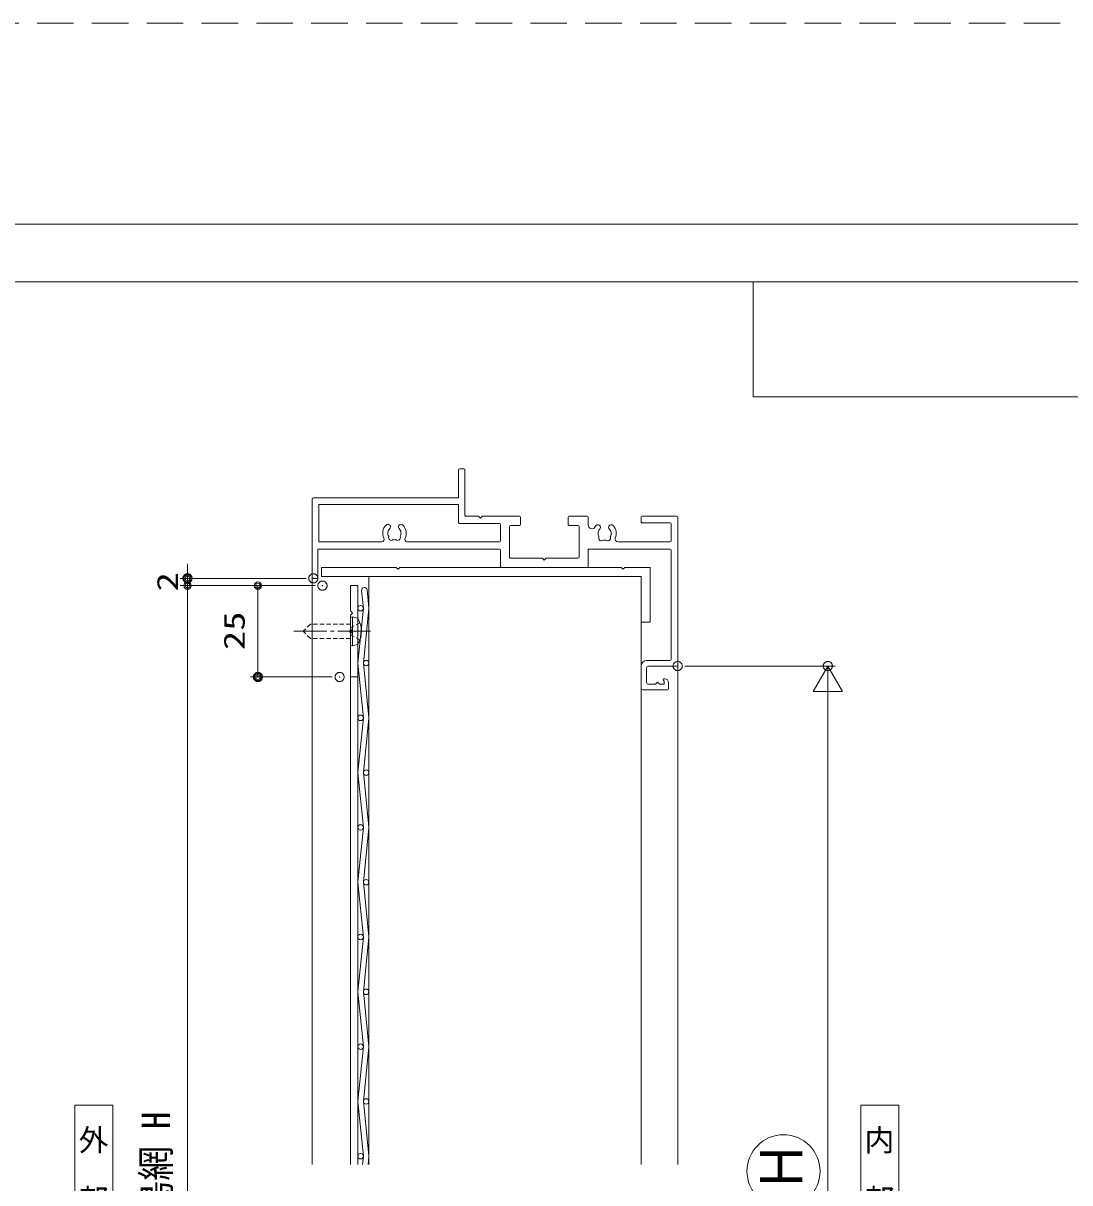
# Model space of a CAD drawing. Units: millimetres, scale not verified. Extents: x -1169 to 0, y -818 to 818.
# Drawn here: x -572.8 to -286.4, y 500.7 to 818.1 of the extents above; entities that cross this region are included whole.
import ezdxf
from ezdxf.enums import TextEntityAlignment as Align

# ---------------------------------------------------------------- set-up
doc = ezdxf.new("R2010")
doc.units = ezdxf.units.MM
doc.header["$LTSCALE"] = 5
doc.header["$PDMODE"] = 32
doc.header["$PDSIZE"] = 2.5
for name, pattern in [('CHAIN2', [12, 9, -1, 1, -1]), ('DASHED1', [1.8, 1.2, -0.6]), ('DASHED2', [3, 2, -1])]:
    doc.linetypes.add(name, pattern=pattern)
for name, color, linetype, lineweight in [('0-0_KATAZAI', 7, 'DASHED2', 9), ('0-1_0', 7, 'Continuous', 9), ('0-2__0-0_', 4, 'Continuous', 9), ('0-3_USERZ', 2, 'Continuous', 9), ('0-4_YSS_ZEN', 6, 'Continuous', 9), ('0-5_Defpoints', 7, 'DASHED2', 9), ('0-6_PARTS3', 134, 'Continuous', 9), ('0-7_USER1', 4, 'Continuous', 9), ('0-8__0-7_', 7, 'Continuous', 9), ('0-9_SUNPOU', 3, 'Continuous', 9), ('0-A__0-0_0-0', 2, 'Continuous', 9), ('0-B_SHAPE', 7, 'Continuous', 9)]:
    doc.layers.add(name, color=color, linetype=linetype, lineweight=lineweight)
doc.styles.add('@ＭＳ ゴシック', font='')
doc.styles.add('ＭＳ ゴシック', font='')
doc.styles.get('@ＭＳ ゴシック').set_extended_font_data('@MS Gothic')
doc.styles.get('ＭＳ ゴシック').set_extended_font_data('MS Gothic')

# ---------------------------------------------------------------- blocks, each defined once
blk = doc.blocks.new('WAKU-U')
at = {"layer": '0-1_0'}
for p, q in [((-148.52, 0), (53.5, 0)), ((-150.02, -48.5), (-150.02, -1.5)), ((-141.02, -10.5), (-141.02, -48.5)), ((-116.5, -9), (-139.52, -9)), ((-115, -82.08), (-115, -10.5)), ((46, -9), (-103.5, -9)), ((47.5, -42.5), (47.5, -10.5)), ((55, -1.5), (55, -40)), ((77.5, -12.5), (86, -12.5)), ((87.5, -14), (87.5, -47.5)), ((72.5, -18.75), (72.5, -17.5)), ((75.34, -18.89), (74.66, -19.61)), ((76.25, -18.5), (80, -18.5)), ((57.5, -42.5), (77.5, -42.5)), ((-142.52, -50), (-148.52, -50)), ((85, -50), (55, -50)), ((-136.59, -94), (-136.54, -94)), ((-136.59, -106), (-136.54, -106)), ((-150.02, -148.5), (-150.02, -123.99)), ((-148.52, -122.49), (-137.82, -122.49)), ((-80, -123.99), (-80, -241)), ((-137.52, -136.49), (-137.52, -148.5)), ((-94, -134.99), (-136.02, -134.99)), ((-92.5, -180), (-92.5, -136.49)), ((-139.02, -150), (-148.52, -150)), ((-92.5, -228.5), (-92.5, -184.99)), ((-150.02, -267.5), (-150.02, -216.5)), ((-148.52, -215), (-139.02, -215)), ((-137.52, -216.5), (-137.52, -228.5)), ((-136.02, -230), (-94, -230)), ((-140.02, -244), (-140.02, -298.5)), ((-116.5, -242.5), (-138.52, -242.5)), ((-115, -369.88), (-115, -244)), ((-105, -244), (-105, -317.5)), ((-81.5, -242.5), (-103.5, -242.5)), ((-150.02, -289.5), (-150.02, -272.49)), ((-215.02, -298.5), (-215.02, -292.5)), ((-213.52, -291), (-151.52, -291)), ((-125.87, -378.55), (-126.44, -378.29)), ((-137.24, -381.5), (-137.19, -381.5)), ((-137.24, -393.5), (-137.19, -393.5)), ((-66.5, -500), (-173.52, -500)), ((-65, -494), (-65, -498.5))]:
    blk.add_line(p, q, dxfattribs=at)
for points in [[(-105, -10.5), (-105, -122.49), (-81.5, -122.49)], [(80, -40), (80, -30.5), (77, -27.5), (80, -24.5), (80, -18.5)], [(-125.22, -91.05), (-125.79, -90.79), (-127.76, -91.14)], [(-175.02, -498.5), (-175.02, -300), (-213.52, -300)], [(-141.52, -300), (-166.02, -300), (-166.02, -491), (-115, -491), (-115, -405.12)], [(-105, -317.5), (-105, -492.5), (-66.5, -492.5)], [(-125.87, -378.55), (-126.44, -378.29), (-128.41, -378.64)]]:
    blk.add_lwpolyline(points, dxfattribs=at)
for centre, radius, start, end in [((-148.52, -1.5), 1.5, 90, 180), ((53.5, -1.5), 1.5, 360, 90), ((-139.52, -10.5), 1.5, 90, 180), ((-116.5, -10.5), 1.5, 0, 90), ((-103.5, -10.5), 1.5, 90, 180), ((46, -10.5), 1.5, 0, 90), ((77.5, -17.5), 5, 90, 180), ((86, -14), 1.5, 0, 90), ((73.75, -18.75), 1.25, 180, 316.39718), ((76.25, -19.75), 1.25, 90, 136.39718), ((55, -42.5), 7.5, 180, 270), ((57.5, -40), 2.5, 180, 270), ((77.5, -40), 2.5, 270, 0), ((85, -47.5), 2.5, 270, 0), ((-148.52, -48.5), 1.5, 180, 270), ((-142.52, -48.5), 1.5, 270, 0), ((-134.84, -90.97), 3.5, 133.7398, 240), ((-126.2, -100), 16, 66.74202, 133.7398), ((-134.84, -90.97), 3.5, 240, 313.7398), ((-126.2, -100), 9, 100, 133.7398), ((-126.2, -100), 9, 59.14685, 83.7398), ((-120.06, -95.7), 3.75, 315.95278, 114.04722), ((-118.5, -82.08), 3.5, 246.74202, 0), ((-134.84, -109.03), 3.5, 120, 226.2602), ((-134.84, -109.03), 3.5, 46.2602, 120), ((-126.2, -100), 9, 226.2602, 260), ((-126.2, -100), 9, 260, 300.85315), ((-120.06, -104.3), 3.75, 245.95278, 44.04722), ((-126.2, -100), 9, 349.14685, 10.85315), ((-148.52, -123.99), 1.5, 90, 180), ((-137.82, -117.49), 5, 270, 56.39324), ((-126.2, -100), 16, 226.2602, 236.39324), ((-81.5, -123.99), 1.5, 0, 90), ((-136.02, -136.49), 1.5, 90, 180), ((-94, -136.49), 1.5, 0, 90), ((-148.52, -148.5), 1.5, 180, 270), ((-139.02, -148.5), 1.5, 270, 0), ((-148.52, -216.5), 1.5, 90, 180), ((-139.02, -216.5), 1.5, 0, 90), ((-136.02, -228.5), 1.5, 180, 270), ((-94, -228.5), 1.5, 270, 0), ((-138.52, -244), 1.5, 90, 180), ((-116.5, -244), 1.5, 0, 90), ((-103.5, -244), 1.5, 90, 180), ((-81.5, -241), 1.5, 270, 0), ((-213.52, -292.5), 1.5, 90, 180), ((-213.52, -298.5), 1.5, 180, 270), ((-151.52, -289.5), 1.5, 270, 0), ((-141.52, -298.5), 1.5, 270, 360), ((-135.49, -378.47), 3.5, 133.7398, 240), ((-126.85, -387.5), 16, 64.64629, 133.7398), ((-126.85, -387.5), 9, 100, 133.7398), ((-126.85, -387.5), 9, 59.14685, 83.7398), ((-120.71, -383.2), 3.75, 315.95278, 114.04722), ((-118.5, -369.88), 3.5, 244.64629, 0), ((-135.49, -396.53), 3.5, 120, 226.2602), ((-135.49, -378.47), 3.5, 240, 313.7398), ((-135.49, -396.53), 3.5, 46.2602, 120), ((-126.85, -387.5), 9, 226.2602, 260), ((-126.85, -387.5), 9, 260, 300.85315), ((-120.71, -391.8), 3.75, 245.95278, 44.04722), ((-126.85, -387.5), 9, 349.14685, 10.85315), ((-126.85, -387.5), 16, 226.2602, 295.35371), ((-118.5, -405.12), 3.5, 360, 115.35371), ((-173.52, -498.5), 1.5, 180, 270), ((-66.5, -494), 1.5, 0, 90), ((-66.5, -498.5), 1.5, 270, 0)]:
    blk.add_arc(centre, radius, start, end, dxfattribs=at)
at = {"layer": '0-2__0-0_', "color": 7}
for points in [[(-92.5, -180), (-90, -182.49), (-92.5, -184.99)], [(-150.02, -267.5), (-147.52, -269.99), (-150.02, -272.49)]]:
    blk.add_lwpolyline(points, dxfattribs=at)
blk = doc.blocks.new('ALW1')
at = {"layer": '0-1_0'}
blk.add_line((0, 0), (-5, 0), dxfattribs=at)
blk.add_lwpolyline([(-1.732, -1), (0, 0), (-1.732, 1)], close=True, dxfattribs=at)
blk = doc.blocks.new('AT-UL')
at = {"layer": '0-0_KATAZAI', "linetype": 'Continuous'}
blk.add_lwpolyline([(0, -40), (2.5, -37.5), (0, -35), (0, 0), (75, 0), (75, -12.5), (12.5, -12.5), (12.5, -450), (0, -450), (0, -347.5), (2.5, -345), (0, -342.5), (0, -40), (2.5, -37.5), (0, -35)], dxfattribs=at)
blk = doc.blocks.new('GAIBU_H')
at = {"layer": '0-7_USER1'}
blk.add_lwpolyline([(-26.1, -91.6), (26.1, -91.6), (26.1, 91.6), (-26.1, 91.6)], close=True, dxfattribs=at)
at = {"layer": '0-7_USER1', "style": '@ＭＳ ゴシック'}
blk.add_text('外\u3000部', height=29.95, rotation=270, dxfattribs=at).set_placement((-24.93, 64.6), align=Align.BOTTOM_LEFT)
blk = doc.blocks.new('NAIBU_H')
at = {"layer": '0-7_USER1'}
blk.add_lwpolyline([(-26.1, -91.6), (26.1, -91.6), (26.1, 91.6), (-26.1, 91.6)], close=True, dxfattribs=at)
at = {"layer": '0-7_USER1', "style": '@ＭＳ ゴシック'}
blk.add_text('内\u3000部', height=29.95, rotation=270, dxfattribs=at).set_placement((-24.93, 64.6), align=Align.BOTTOM_LEFT)
blk = doc.blocks.new('DOT1')
at = {"layer": '0-1_0'}
blk.add_line((0, 0), (-5, 0), dxfattribs=at)
for radius in [2.5, 1.62]:
    blk.add_circle((0, 0), radius, dxfattribs=at)
blk = doc.blocks.new('U18')
at = {"layer": '0-6_PARTS3'}
for p, q in [((-2.5, 20), (-7.76, 18.6)), ((-2.5, 20), (-2.5, -20)), ((-2.5, 20), (0, 19.12)), ((0, 19.12), (0, -19.12)), ((-2.5, -20), (-7.76, -18.6)), ((-2.5, -20), (0, -19.12))]:
    blk.add_line(p, q, dxfattribs=at)
at = {"layer": '0-6_PARTS3', "linetype": 'CHAIN2'}
blk.add_line((-27.5, 0), (77.5, 0), dxfattribs=at)
at = {"layer": '0-6_PARTS3', "linetype": 'DASHED1'}
for p, q in [((0, 10), (55, 10)), ((55, 10), (65, 0)), ((55, -10), (65, 0)), ((0, -10), (55, -10))]:
    blk.add_line(p, q, dxfattribs=at)
for points in [[(-12.9, 11.5), (-1.31, 5.72), (1.73, 0)], [(-12.9, -11.5), (-1.31, -5.72), (1.73, 0)]]:
    blk.add_lwpolyline(points, dxfattribs=at)
at = {"layer": '0-6_PARTS3'}
for centre, radius, start, end in [((17.5, 0), 32.5, 149.41289, 210.58711), ((-6.6, 14.25), 4.5, 104.93766, 149.41289), ((-6.6, -14.25), 4.5, 210.58711, 255.06234)]:
    blk.add_arc(centre, radius, start, end, dxfattribs=at)

msp = doc.modelspace()

# ---------------------------------------------------------------- linework, layer by layer
at = {"layer": '0-2__0-0_', "color": 2}
msp.add_line((-478.213, 643.555), (-478.213, 666.655), dxfattribs=at)
at = {"layer": '0-3_USERZ', "color": 3}
for p, q in [((-527.84, 668.155), (-527.84, 670.155)), ((-495.413, 666.155), (-529.84, 666.155)), ((-492.913, 664.155), (-529.84, 664.155)), ((-527.84, 664.155), (-527.84, 666.155)), ((-492.913, 664.155), (-510.573, 664.155)), ((-493.713, 666.455), (-493.713, 505.709)), ((-527.84, 662.155), (-527.84, 660.155)), ((-508.573, 662.155), (-508.573, 641.155)), ((-393.713, 642.455), (-393.713, 505.709)), ((-488.228, 639.155), (-510.573, 639.155))]:
    msp.add_line(p, q, dxfattribs=at)
at = {"layer": '0-3_USERZ', "color": 7}
for points in [[(-584.5, 230.763), (-33.74, 230.763), (-33.74, 747.288), (-584.5, 747.288)], [(-373.029, 715.855), (-33.74, 715.855), (-33.74, 747.288), (-373.029, 747.288)]]:
    msp.add_lwpolyline(points, close=True, dxfattribs=at)
at = {"layer": '0-3_USERZ', "color": 3}
msp.add_lwpolyline([(-403.713, 505.709), (-403.713, 666.655), (-478.213, 666.655), (-478.213, 505.709)], dxfattribs=at)
at = {"layer": '0-4_YSS_ZEN'}
for p, q in [((-391.713, 642.155), (-350.615, 642.155)), ((-352.615, 386.057), (-352.615, 622.155))]:
    msp.add_line(p, q, dxfattribs=at)
at = {"layer": '0-5_Defpoints', "color": 1}
msp.add_lwpolyline([(0, -818.1), (-1169, -818.1), (-1169, 818.1), (0, 818.1)], close=True, dxfattribs=at)
at = {"layer": '0-5_Defpoints', "color": 1, "linetype": 'Continuous'}
msp.add_lwpolyline([(-22.5, -818.1), (-22.5, 763.1), (-1146.5, 763.1), (-1146.5, -818.1)], close=True, dxfattribs=at)
at = {"layer": '0-5_Defpoints'}
for p in [(-527.84, 666.155), (-493.413, 666.155), (-490.913, 664.155), (-393.713, 642.155), (-352.615, 642.155), (-508.573, 639.155), (-486.228, 639.155)]:
    msp.add_point(p, dxfattribs=at)
at = {"layer": '0-8__0-7_'}
msp.add_circle((-364.745, 503.874), 10, dxfattribs=at)
at = {"layer": '0-9_SUNPOU'}
for p, q in [((-492.913, 664.155), (-529.84, 664.155)), ((-527.84, 662.155), (-527.84, 335.557))]:
    msp.add_line(p, q, dxfattribs=at)
at = {"layer": '0-A__0-0_0-0'}
for p, q in [((-479.724, 657.981), (-480.211, 662.85)), ((-478.224, 658.056), (-478.718, 662.999)), ((-481.217, 643.056), (-479.724, 657.981)), ((-479.724, 627.981), (-481.217, 642.907)), ((-483.228, 639.655), (-483.228, 505.709)), ((-481.228, 505.709), (-481.228, 639.655)), ((-478.213, 510.231), (-478.213, 639.155)), ((-481.217, 613.056), (-479.724, 627.981)), ((-479.724, 597.981), (-481.217, 612.907)), ((-481.217, 583.056), (-479.724, 597.981)), ((-479.717, 582.981), (-478.224, 597.907)), ((-479.724, 567.981), (-481.217, 582.907)), ((-478.224, 568.056), (-479.717, 582.981)), ((-481.217, 553.056), (-479.724, 567.981)), ((-479.724, 537.981), (-481.217, 552.907)), ((-481.217, 523.056), (-479.724, 537.981)), ((-479.717, 522.981), (-478.224, 537.907)), ((-479.724, 507.981), (-481.217, 522.907)), ((-478.224, 508.056), (-479.717, 522.981)), ((-479.951, 505.709), (-479.724, 507.981)), ((-478.444, 505.709), (-478.224, 507.907))]:
    msp.add_line(p, q, dxfattribs=at)
for points in [[(-478.224, 628.056), (-479.717, 642.981), (-478.224, 657.907)], [(-478.224, 598.056), (-479.717, 612.981), (-478.224, 627.907)], [(-478.224, 538.056), (-479.717, 552.981), (-478.224, 567.907)]]:
    msp.add_lwpolyline(points, dxfattribs=at)
for centre in [(-480.478, 657.981), (-478.963, 642.981), (-480.478, 627.981), (-478.963, 612.981), (-480.478, 597.981), (-478.963, 582.981), (-480.478, 567.981), (-478.963, 552.981), (-480.478, 537.981), (-478.963, 522.981), (-480.478, 507.981)]:
    msp.add_circle(centre, 0.75, dxfattribs=at)
for centre, start, end in [((-479.465, 662.925), 5.7106, 185.7106), ((-480.47, 642.981), 174.2894, 185.7106), ((-480.47, 612.981), 174.2894, 185.7106), ((-478.97, 597.981), 354.2894, 5.71059), ((-480.47, 582.981), 174.2894, 185.7106), ((-480.47, 552.981), 174.2894, 185.7106), ((-478.97, 537.981), 354.2894, 5.71059), ((-480.47, 522.981), 174.2894, 185.7106), ((-478.97, 507.981), 354.2894, 5.71059)]:
    msp.add_arc(centre, 0.75, start, end, dxfattribs=at)
at = {"layer": '0-B_SHAPE'}
for p, q in [((-483.097, 657.066), (-482.859, 656.903)), ((-483.228, 655.997), (-483.228, 652.314)), ((-482.859, 656.408), (-483.097, 656.245)), ((-483.097, 652.066), (-482.859, 651.903)), ((-482.859, 651.408), (-483.097, 651.245))]:
    msp.add_line(p, q, dxfattribs=at)
msp.add_lwpolyline([(-483.228, 650.997), (-483.228, 639.155), (-481.228, 639.155), (-481.228, 664.155), (-483.228, 664.155), (-483.228, 657.314)], dxfattribs=at)
for centre, start, end in [((-482.928, 657.314), 180, 235.65592), ((-482.928, 655.997), 124.34408, 180), ((-483.028, 656.655), 304.34408, 55.65592), ((-482.928, 652.314), 180, 235.65592), ((-482.928, 650.997), 124.34408, 180), ((-483.028, 651.655), 304.34408, 55.65592)]:
    msp.add_arc(centre, 0.3, start, end, dxfattribs=at)

# ---------------------------------------------------------------- block references
at = {"layer": '0-0_KATAZAI', "xscale": 0.2, "yscale": 0.2, "rotation": 270}
msp.add_blockref('WAKU-U', (-393.713, 653.155), dxfattribs=at)
at = {"layer": '0-3_USERZ'}
for name, p, xscale, yscale, rotation in [('DOT1', (-527.84, 666.155), 0.4, 0.4, 270), ('AT-UL', (-401.213, 669.155), 0.2, 0.2, 270), ('DOT1', (-527.84, 664.155), 0.4, 0.4, 90), ('DOT1', (-508.573, 664.155), 0.4, 0.4, 90), ('DOT1', (-508.573, 639.155), 0.4, 0.4, 270)]:
    msp.add_blockref(name, p, dxfattribs=dict(at, xscale=xscale, yscale=yscale, rotation=rotation))
at = {"layer": '0-4_YSS_ZEN', "xscale": 4, "yscale": 4, "rotation": 90}
msp.add_blockref('ALW1', (-352.615, 642.155), dxfattribs=at)
at = {"layer": '0-6_PARTS3', "xscale": 0.2, "yscale": 0.2, "rotation": 180}
msp.add_blockref('U18', (-483.228, 651.655), dxfattribs=at)
at = {"layer": '0-7_USER1', "xscale": 0.2, "yscale": 0.2}
for name, p in [('GAIBU_H', (-553.473, 503.675)), ('NAIBU_H', (-338.415, 503.675))]:
    msp.add_blockref(name, p, dxfattribs=at)
at = {"layer": '0-9_SUNPOU', "xscale": 0.4, "yscale": 0.4, "rotation": 90}
msp.add_blockref('DOT1', (-527.84, 664.155), dxfattribs=at)

# ---------------------------------------------------------------- texts
at = {"layer": '0-3_USERZ', "color": 3, "style": 'ＭＳ ゴシック', "width": 1.35}
for s, p in [('2', (-528.745, 662.584)), ('25', (-510.463, 646.512))]:
    msp.add_text(s, height=5.755, rotation=90, dxfattribs=at).set_placement(p, align=Align.BOTTOM_LEFT)
at = {"layer": '0-8__0-7_', "style": 'ＭＳ ゴシック', "width": 0.9}
msp.add_text('Ｈ', height=11.55, rotation=90, dxfattribs=at).set_placement((-356.136, 498.029), align=Align.BOTTOM_LEFT)
at = {"layer": '0-9_SUNPOU', "style": 'ＭＳ ゴシック', "width": 0.9}
msp.add_text('防鳥網 H', height=7.698, rotation=90, dxfattribs=at).set_placement((-530.36, 482.399), align=Align.BOTTOM_LEFT)

doc.saveas('drawing.dxf')
